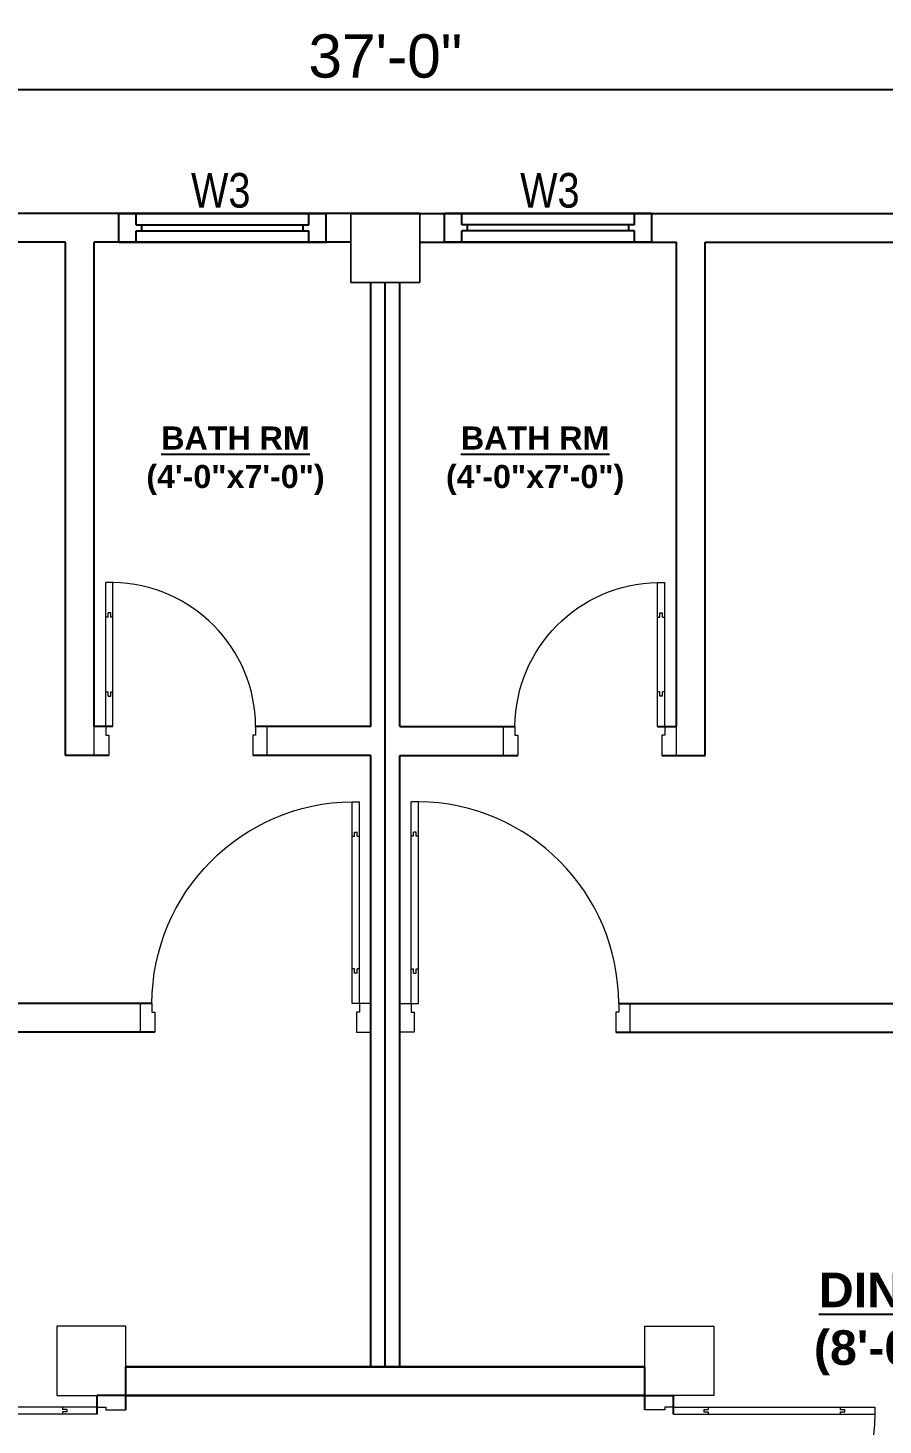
# Model space of a CAD drawing. Header units: inches. Extents: x -4010 to 92088, y -38563 to -1318.
# Drawn here: x 41508.6 to 41657, y -25820.2 to -25578 of the extents above; entities that cross this region are included whole.
import ezdxf

# ---------------------------------------------------------------- set-up
doc = ezdxf.new("R2010")
doc.units = ezdxf.units.IN
doc.header["$MEASUREMENT"] = 0
doc.header["$PDMODE"] = 99
for name, color, linetype, lineweight in [('1-FOUNDATION DIM', 31, 'Continuous', 5), ('Colour 09', 210, 'Continuous', 9), ('door', 132, 'Continuous', 15)]:
    doc.layers.add(name, color=color, linetype=linetype, lineweight=lineweight)
for name, color, linetype in [('Brick wall', 3, 'Continuous'), ('TEX', 7, 'Continuous'), ('WINDOOR', 7, 'Continuous')]:
    doc.layers.add(name, color=color, linetype=linetype)
doc.styles.add('ARIAL', font='arial.ttf')
doc.styles.get("Standard").update_dxf_attribs({"font": 'ARIALN.TTF'})
doc.dimstyles.new('3-8', dxfattribs={"dimscale": 1.25, "dimtxt": 6, "dimasz": 2, "dimexe": 0.18, "dimexo": 6, "dimgap": 0, "dimtad": 0, "dimdec": 0, "dimzin": 3, "dimdsep": 46, "dimlunit": 3, "dimtxsty": 'ARIAL', "dimblk": 'DD', "dimcen": 1, "dimse1": 1, "dimse2": 1, "dimclrd": 256, "dimclrt": 256, "dimadec": 0, "dimazin": 0, "dimtfac": 0.5, "dimtdec": 0, "dimtmove": 2, "dimatfit": 0, "dimfxl": 0.18, "dimtvp": 0.75, "dimfrac": 1, "dimtolj": 1, "dimtzin": 0, "dimarcsym": 0})

# ---------------------------------------------------------------- blocks, each defined once
blk = doc.blocks.new('A$C30843580')
at = {"layer": 'Colour 09'}
for p, q in [((0, 12), (12, 12)), ((0, 0), (0, 12)), ((12, 12), (12, 0)), ((12, 0), (0, 0))]:
    blk.add_line(p, q, dxfattribs=at)
blk = doc.blocks.new('D40')
at = {"layer": 'door'}
for p, q in [((2, 5), (2, 39.97)), ((3.25, 39.97), (2, 39.97)), ((3.25, 5), (3.25, 39.97)), ((2.4, 33.97), (2, 33.97)), ((2.4, 33.97), (2.4, 34.72)), ((2.85, 34.72), (2.4, 34.72)), ((2.85, 33.97), (2.85, 34.72)), ((3.25, 33.97), (2.85, 33.97)), ((2, 11), (2.4, 11)), ((2.4, 10.25), (2.4, 11)), ((2.4, 10.25), (2.85, 10.25)), ((2.85, 10.25), (2.85, 11)), ((2.85, 11), (3.25, 11)), ((0, 0), (0, 5)), ((0, 5), (2, 5)), ((2, 5), (2, 3.5)), ((2, 5), (3.25, 5)), ((40, 5), (38, 5)), ((38, 5), (38, 3.5)), ((40, 0), (40, 5)), ((2, 3.5), (2.5, 3.5)), ((2.5, 3.5), (2.5, 0)), ((38, 3.5), (37.5, 3.5)), ((37.5, 3.5), (37.5, 0)), ((2.5, 0), (0, 0)), ((37.5, 0), (40, 0))]:
    blk.add_line(p, q, dxfattribs=at)
blk.add_arc((2.88, 4.86), 35.12, 0.2318, 89.393, dxfattribs=at)
blk = doc.blocks.new('D30')
at = {"layer": 'door'}
for p, q in [((2, 5), (2, 29.97)), ((3.25, 29.97), (2, 29.97)), ((3.25, 5), (3.25, 29.97)), ((2.4, 23.97), (2.4, 24.72)), ((2.85, 24.72), (2.4, 24.72)), ((2.85, 23.97), (2.85, 24.72)), ((2.4, 23.97), (2, 23.97)), ((3.25, 23.97), (2.85, 23.97)), ((2, 11), (2.4, 11)), ((2.4, 10.25), (2.4, 11)), ((2.4, 10.25), (2.85, 10.25)), ((2.85, 10.25), (2.85, 11)), ((2.85, 11), (3.25, 11)), ((0, 0), (0, 5)), ((0, 5), (2, 5)), ((2, 5), (2, 3.5)), ((2, 5), (3.25, 5)), ((30, 5), (28, 5)), ((28, 5), (28, 3.5)), ((30, 0), (30, 5)), ((2, 3.5), (2.5, 3.5)), ((2.5, 3.5), (2.5, 0)), ((28, 3.5), (27.5, 3.5)), ((27.5, 3.5), (27.5, 0)), ((2.5, 0), (0, 0)), ((27.5, 0), (30, 0))]:
    blk.add_line(p, q, dxfattribs=at)
blk.add_arc((2.89, 4.86), 25.11, 0.3204, 89.1727, dxfattribs=at)
blk = doc.blocks.new('W-3FT')
at = {"layer": 'WINDOOR'}
for p, q in [((-36, 0), (-36, -5)), ((-36, 0), (-33, 0)), ((-36, 0), (0, 0)), ((-33, 0), (-33, -2)), ((-3, 0), (-3, -2)), ((0, 0), (0, -5)), ((-33, -2), (-3, -2)), ((-32, -2), (-32, -3)), ((-4, -2), (-4, -3)), ((-33, -3), (-33, -5)), ((-33, -3), (-3, -3)), ((-3, -3), (-3, -5)), ((-33, -5), (-36, -5)), ((-36, -5), (0, -5)), ((0, -5), (-3, -5))]:
    blk.add_line(p, q, dxfattribs=at)
blk = doc.blocks.new('DD')
for p, q in [((0, 1.6), (0, -1.6)), ((-1.6, 0), (1.6, 0))]:
    blk.add_line(p, q)
at = {"const_width": 0.3}
blk.add_lwpolyline([(-0.15, 0, 1), (0.15, 0, 1)], format="xyb", close=True, dxfattribs=at)
blk = doc.blocks.new('*D834')
at = {"layer": 'Colour 09', "lineweight": -2}
blk.add_line((41351.12, -25588.63), (41790.12, -25588.63), dxfattribs=at)
at = {"layer": 'Defpoints', "color": 0}
for p in [(41792.62, -25588.63), (41348.62, -25610.12), (41792.62, -25610.12)]:
    blk.add_point(p, dxfattribs=at)
at = {"layer": 'Colour 09', "lineweight": -2, "xscale": 2.5, "yscale": 2.5, "zscale": 2.5, "rotation": 180}
blk.add_blockref('DD', (41348.62, -25588.63), dxfattribs=at)
at = {"layer": 'Colour 09', "lineweight": -2, "xscale": 2.5, "yscale": 2.5, "zscale": 2.5}
blk.add_blockref('DD', (41792.62, -25588.63), dxfattribs=at)
at = {"layer": 'Colour 09', "insert": (41570.62, -25582.88), "char_height": 7.5, "attachment_point": 5, "style": 'ARIAL'}
blk.add_mtext('\\A1;37\'-0"', dxfattribs=at)

msp = doc.modelspace()

# ---------------------------------------------------------------- linework, layer by layer
at = {"layer": 'Brick wall'}
for p, q in [((41576.617, -25610.119), (41378.617, -25610.119)), ((41564.617, -25610.119), (41762.617, -25610.119)), ((41515.117, -25615.119), (41390.617, -25615.119)), ((41515.117, -25704.119), (41515.117, -25615.119)), ((41520.117, -25699.119), (41520.117, -25615.119)), ((41564.617, -25615.119), (41520.117, -25615.119)), ((41576.617, -25615.119), (41621.117, -25615.119)), ((41621.117, -25699.119), (41621.117, -25615.119)), ((41626.117, -25615.119), (41750.617, -25615.119)), ((41626.117, -25704.119), (41626.117, -25615.119)), ((41568.117, -25699.119), (41568.117, -25622.119)), ((41568.117, -25699.119), (41568.117, -25622.119)), ((41570.617, -25810.119), (41570.617, -25622.119)), ((41570.617, -25810.119), (41570.617, -25622.119)), ((41573.117, -25699.119), (41573.117, -25622.119)), ((41573.117, -25699.119), (41573.117, -25622.119)), ((41523.367, -25699.119), (41520.117, -25699.119)), ((41568.117, -25699.119), (41548.117, -25699.119)), ((41573.117, -25699.119), (41593.117, -25699.119)), ((41617.867, -25699.119), (41621.117, -25699.119)), ((41522.617, -25704.119), (41515.117, -25704.119)), ((41568.117, -25704.119), (41547.617, -25704.119)), ((41568.117, -25810.119), (41568.117, -25704.119)), ((41568.117, -25810.119), (41568.117, -25704.119)), ((41573.117, -25810.119), (41573.117, -25704.119)), ((41573.117, -25704.119), (41593.617, -25704.119)), ((41573.117, -25810.119), (41573.117, -25704.119)), ((41618.617, -25704.119), (41626.117, -25704.119)), ((41530.117, -25747.119), (41383.617, -25747.119)), ((41611.117, -25747.119), (41757.617, -25747.119)), ((41530.617, -25752.119), (41430.617, -25752.119)), ((41610.617, -25752.119), (41710.617, -25752.119)), ((41525.617, -25810.119), (41615.617, -25810.119)), ((41525.617, -25817.619), (41525.617, -25810.119)), ((41615.617, -25810.119), (41525.617, -25810.119)), ((41615.617, -25817.619), (41615.617, -25810.119)), ((41520.617, -25818.369), (41520.617, -25815.119)), ((41615.617, -25815.119), (41520.617, -25815.119)), ((41525.617, -25815.119), (41620.617, -25815.119)), ((41615.617, -25817.619), (41615.617, -25815.119)), ((41620.617, -25818.369), (41620.617, -25815.119)), ((41620.617, -25818.369), (41620.617, -25815.119))]:
    msp.add_line(p, q, dxfattribs=at)

# ---------------------------------------------------------------- block references
at = {"layer": '1-FOUNDATION DIM'}
for name, p in [('D30', (41520.117, -25704.119)), ('D40', (41573.117, -25752.119))]:
    msp.add_blockref(name, p, dxfattribs=at)
at = {"layer": '1-FOUNDATION DIM', "xscale": -1}
for name, p in [('D30', (41621.117, -25704.119)), ('D40', (41568.117, -25752.119))]:
    msp.add_blockref(name, p, dxfattribs=at)
at = {"layer": '1-FOUNDATION DIM', "xscale": -1, "rotation": 90}
msp.add_blockref('D40', (41525.617, -25815.119), dxfattribs=at)
at = {"layer": '1-FOUNDATION DIM', "rotation": 270}
msp.add_blockref('D40', (41615.617, -25815.119), dxfattribs=at)
at = {"layer": 'Brick wall', "xscale": -1, "rotation": 180}
msp.add_blockref('W-3FT', (41560.367, -25615.119), dxfattribs=at)
at = {"layer": 'Brick wall', "rotation": 180}
msp.add_blockref('W-3FT', (41580.867, -25615.119), dxfattribs=at)
at = {"layer": 'Colour 09', "xscale": -1}
for p in [(41576.617, -25622.119), (41525.617, -25815.119)]:
    msp.add_blockref('A$C30843580', p, dxfattribs=at)
at = {"layer": 'Colour 09'}
for p in [(41564.617, -25622.119), (41615.617, -25815.119)]:
    msp.add_blockref('A$C30843580', p, dxfattribs=at)

# ---------------------------------------------------------------- texts
at = {"layer": 'TEX', "linetype": 'ByBlock', "char_height": 6, "width": 18.77154}
for insert, attachment_point in [((41536.91, -25603.118), 1), ((41604.323, -25603.118), 3)]:
    msp.add_mtext('W3', dxfattribs=dict(at, insert=insert, attachment_point=attachment_point))
at = {"layer": 'TEX', "attachment_point": 5}
for s, insert, char_height, width in [('{\\fArial|b1|i0|c0|p34;\\LBATH RM\\P\\l(4\'-0"x7\'-0")}', (41544.622, -25653.013), 4, 86.60934), ('{\\fArial|b1|i0|c0|p34;\\LBATH RM\\P\\l(4\'-0"x7\'-0")}', (41596.611, -25653.013), 4, 86.60934), ('{\\fArial|b1|i0|c0|p34;\\LDINING RM\\P\\l(8\'-0"x9\'-3")}', (41668.179, -25802.71), 6, 77.58745)]:
    msp.add_mtext(s, dxfattribs=dict(at, insert=insert, char_height=char_height, width=width))

# ---------------------------------------------------------------- dimensions: what is measured, and where the dimension line sits
at = {"layer": 'Colour 09'}
dim = msp.add_linear_dim(base=(41792.617, -25588.632), p1=(41348.617, -25610.119), p2=(41792.617, -25610.119), dimstyle='3-8', dxfattribs=at)
dim.commit()
dim.dimension.update_dxf_attribs({"geometry": '*D834', "text_midpoint": (41570.617, -25582.884)})

doc.saveas('drawing.dxf')
